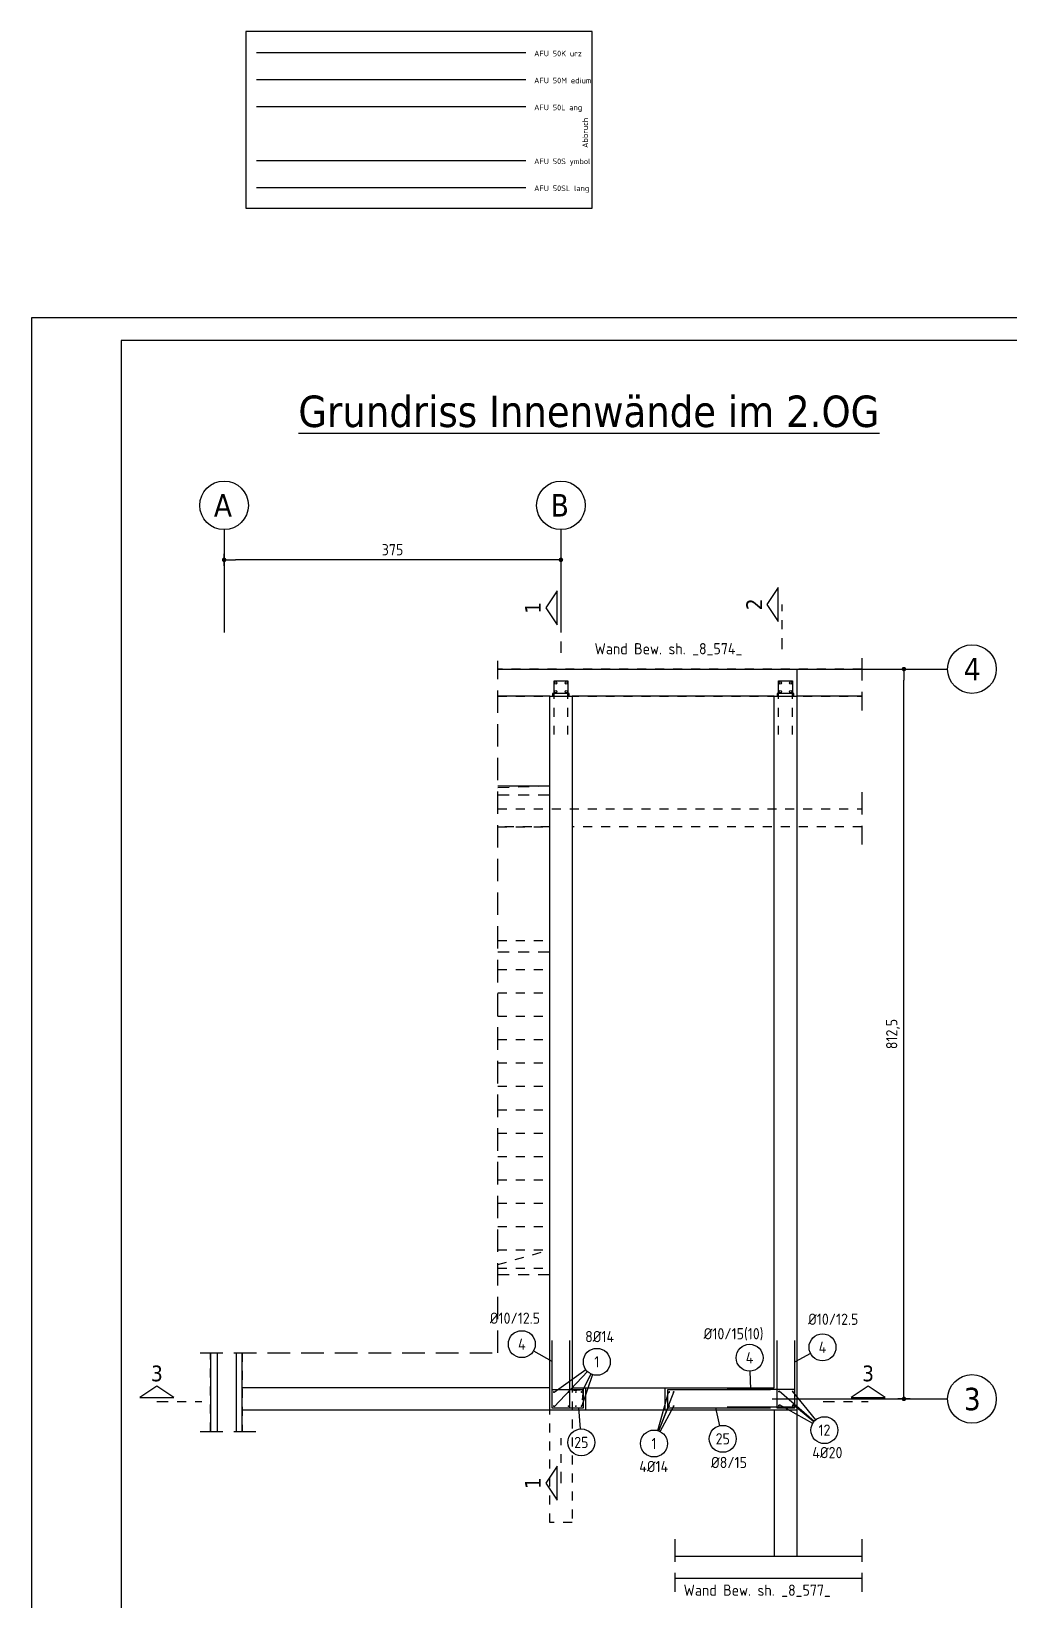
# Model space of a CAD drawing. Extents: x 0 to 74.3, y 0 to 33.4.
# Drawn here: x 0 to 10.88, y 15.43 to 32.89 of the extents above; entities that cross this region are included whole.
import ezdxf
from ezdxf.enums import TextEntityAlignment as Align

# ---------------------------------------------------------------- set-up
doc = ezdxf.new("R2010")
doc.units = 0
doc.header["$LTSCALE"] = 0.5
for name, pattern in [('AUSGEZOGEN', [1000.01, 1000, 0.01]), ('DASHDOTSMALL', [1.05, 0.5, -0.25, 0.05, -0.25]), ('DASHED', [0.75, 0.5, -0.25]), ('DOT', [0.175, 0.05, -0.125]), ('HIDDEN', [0.375, 0.25, -0.125]), ('HIDDEN2', [0.187, 0.125, -0.062]), ('STRICHPUNKT2', [0.55, 0.25, -0.125, 0.05, -0.125]), ('VERDECKT', [0.375, 0.25, -0.125])]:
    doc.linetypes.add(name, pattern=pattern)
for name, color, linetype in [('ACHSEN', 7, 'Continuous'), ('AFU', 7, 'Continuous'), ('BETON', 7, 'Continuous'), ('Brüstung DG', 7, 'Continuous'), ('DG', 7, 'Continuous'), ('DRUEBER', 7, 'Continuous'), ('HBT', 7, 'Continuous'), ('HILFE', 7, 'Continuous'), ('MASSE', 7, 'Continuous'), ('OBJEKT', 7, 'Continuous'), ('RAHMEN', 7, 'Continuous'), ('RND', 7, 'Continuous'), ('RND-1', 7, 'Continuous'), ('SCHNITTE', 7, 'Continuous'), ('SFP_Achsen', 7, 'Continuous'), ('TEXT', 7, 'Continuous'), ('VERDECKT', 7, 'Continuous')]:
    doc.layers.add(name, color=color, linetype=linetype)
doc.styles.add('helv', font='tahoma.ttf')
doc.styles.add('txt', font='isocp.shx')
doc.linetypes.add('ABBRUCH', pattern='A,0.15,-0.15,["x",Standard,S=0.07,R=0,X=-0.1,Y=-0.0238],-0.005', length=0.305)
doc.linetypes.add('AFU_50K', pattern='A,0.15,["/",Standard,S=0.2,R=0,X=-0.01,Y=-0.1],0.07,["/",Standard,S=0.2,R=0,X=-0.01,Y=-0.1],0.15', length=0.37)
doc.linetypes.add('AFU_50L', pattern='A,0.75,["/",Standard,S=0.2,R=0,X=-0.01,Y=-0.1],0.07,["/",Standard,S=0.2,R=0,X=-0.01,Y=-0.1],0.75', length=1.57)
doc.linetypes.add('AFU_50M', pattern='A,0.45,["/",Standard,S=0.2,R=0,X=-0.01,Y=-0.1],0.07,["/",Standard,S=0.2,R=0,X=-0.01,Y=-0.1],0.45', length=0.97)
doc.linetypes.add('AFU_50S', pattern='A,0,-0.15,["/",Standard,S=0.2,R=0,X=-0.01,Y=-0.1],0,-0.07,["/",Standard,S=0.2,R=0,X=-0.01,Y=-0.1],-0.15', length=0.37)
doc.linetypes.add('AFU_50SL', pattern='A,0,-0.75,["/",Standard,S=0.2,R=0,X=-0.01,Y=-0.1],0,-0.07,["/",Standard,S=0.2,R=0,X=-0.01,Y=-0.1],-0.75', length=1.57)
doc.dimstyles.new('DOT_I', dxfattribs={"dimscale": 0.5, "dimtxt": 0.25, "dimasz": 0.25, "dimexe": 0.1, "dimexo": 0.3, "dimgap": 0.1, "dimtad": 1, "dimdec": 3, "dimzin": 3, "dimtxsty": 'txt', "dimblk": 'DOT', "dimblk1": 'DOT', "dimblk2": 'DOT', "dimsah": 1, "dimcen": 0.1, "dimse1": 1, "dimse2": 1, "dimazin": 0, "dimtfac": 1, "dimtdec": 4, "dimtix": 1, "dimtmove": 2, "dimatfit": 3, "dimfxl": 0, "dimtvp": 1, "dimtolj": 1, "dimtzin": 0, "dimarcsym": 0})

# ---------------------------------------------------------------- blocks, each defined once
blk = doc.blocks.new('A1-35-0')
at = {"layer": 'RAHMEN'}
for p, q in [((118.9, 59.4), (0, 59.4)), ((0, 59.4), (0, 0))]:
    blk.add_line(p, q, dxfattribs=at)
at = {"layer": 'RAHMEN', "color": 5}
for p, q in [((118.4, 58.9), (2, 58.9)), ((2, 58.9), (2, 0.5))]:
    blk.add_line(p, q, dxfattribs=at)
blk = doc.blocks.new('SCHN-2')
at = {"layer": 'SCHNITTE', "color": 6, "linetype": 'Continuous'}
blk.add_lwpolyline([(0.378, 0.088), (0, 0.34), (-0.378, 0.088)], close=True, dxfattribs=at)
at = {"layer": 'SCHNITTE', "color": 1, "linetype": 'DASHDOTSMALL', "style": 'helv'}
blk.add_attdef('SCHN-2', text='', height=0.35, dxfattribs=at).set_placement((0, 0.45), align=Align.CENTER)
blk = doc.blocks.new('RND_HIN')
at = {"layer": 'RND', "color": 7, "linetype": 'Continuous'}
blk.add_circle((0, 0), 0.3, dxfattribs=at)
at = {"layer": 'RND', "color": 7, "linetype": 'Continuous', "style": 'txt'}
blk.add_attdef('POSI', text='', height=0.25, dxfattribs=at).set_placement((0, 0), align=Align.MIDDLE)
blk = doc.blocks.new('DOT')
at = {"layer": 'MASSE', "color": 7, "linetype": 'Continuous'}
for p, q in [((0, 0), (-1, 0)), ((0, 0.54), (0, -0.54))]:
    blk.add_line(p, q, dxfattribs=at)
at = {"layer": 'MASSE', "color": 7, "linetype": 'Continuous', "const_width": 0.2}
blk.add_lwpolyline([(-0.1, 0, 1), (0.1, 0, 1)], format="xyb", close=True, dxfattribs=at)
blk = doc.blocks.new('*D31')
at = {"layer": 'Defpoints', "color": 0, "linetype": 'AUSGEZOGEN', "transparency": 16777216}
for p in [(2.146, 27.007), (2.146, 27.007), (5.896, 27.007)]:
    blk.add_point(p, dxfattribs=at)
at = {"layer": 'MASSE', "color": 0, "linetype": 'AUSGEZOGEN', "lineweight": -2, "transparency": 16777216}
blk.add_line((5.771, 27.007), (2.271, 27.007), dxfattribs=at)
at = {"layer": 'MASSE', "color": 0, "linetype": 'AUSGEZOGEN', "lineweight": -2, "transparency": 16777216, "xscale": 0.125, "yscale": 0.125, "zscale": 0.125, "rotation": 180}
blk.add_blockref('DOT', (2.146, 27.007), dxfattribs=at)
at = {"layer": 'MASSE', "color": 0, "linetype": 'AUSGEZOGEN', "lineweight": -2, "transparency": 16777216, "xscale": 0.125, "yscale": 0.125, "zscale": 0.125}
blk.add_blockref('DOT', (5.896, 27.007), dxfattribs=at)
at = {"layer": 'MASSE', "color": 0, "linetype": 'AUSGEZOGEN', "transparency": 16777216, "insert": (4.021, 27.12), "char_height": 0.125, "attachment_point": 5, "style": 'txt'}
blk.add_mtext('\\A1;375', dxfattribs=at)
blk = doc.blocks.new('*D32')
at = {"layer": 'Defpoints', "color": 0, "linetype": 'AUSGEZOGEN', "transparency": 16777216}
for p in [(9.715, 25.791), (9.715, 25.791), (9.715, 17.666)]:
    blk.add_point(p, dxfattribs=at)
at = {"layer": 'MASSE', "color": 0, "linetype": 'AUSGEZOGEN', "lineweight": -2, "transparency": 16777216}
blk.add_line((9.715, 17.791), (9.715, 25.666), dxfattribs=at)
at = {"layer": 'MASSE', "color": 0, "linetype": 'AUSGEZOGEN', "lineweight": -2, "transparency": 16777216, "xscale": 0.125, "yscale": 0.125, "zscale": 0.125}
for p, rotation in [((9.715, 25.791), 90), ((9.715, 17.666), 270)]:
    blk.add_blockref('DOT', p, dxfattribs=dict(at, rotation=rotation))
at = {"layer": 'MASSE', "color": 0, "linetype": 'AUSGEZOGEN', "transparency": 16777216, "insert": (9.593, 21.728), "char_height": 0.125, "attachment_point": 5, "rotation": 90, "style": 'txt'}
blk.add_mtext('\\A1;812,5', dxfattribs=at)

msp = doc.modelspace()

# ---------------------------------------------------------------- linework, layer by layer
at = {"layer": 'ACHSEN', "color": 140, "linetype": 'AUSGEZOGEN'}
for p, q in [((2.146, 27.3431), (2.146, 26.1975)), ((5.896, 27.3431), (5.896, 26.1975)), ((8.2492, 25.7909), (10.2016, 25.7909)), ((8.2492, 17.6659), (10.2016, 17.6659))]:
    msp.add_line(p, q, dxfattribs=at)
at = {"layer": 'AFU', "color": 8, "linetype": 'AFU_50K'}
for p, q in [((5.5062, 32.6499), (2.5062, 32.6499)), ((5.771, 25.4909), (6.021, 25.4909)), ((8.271, 25.4909), (8.521, 25.4909))]:
    msp.add_line(p, q, dxfattribs=at)
at = {"layer": 'AFU', "color": 8, "linetype": 'AFU_50M'}
msp.add_line((5.5062, 32.3499), (2.5062, 32.3499), dxfattribs=at)
at = {"layer": 'AFU', "color": 8, "linetype": 'AFU_50L'}
msp.add_line((5.5062, 32.0499), (2.5062, 32.0499), dxfattribs=at)
at = {"layer": 'AFU', "color": 8, "linetype": 'AFU_50S'}
msp.add_line((5.5062, 31.4499), (2.5062, 31.4499), dxfattribs=at)
at = {"layer": 'AFU', "color": 8, "linetype": 'AFU_50SL'}
msp.add_line((5.5062, 31.1499), (2.5062, 31.1499), dxfattribs=at)
at = {"layer": 'AFU', "color": 8, "linetype": 'ABBRUCH'}
msp.add_lwpolyline([(2.3877, 30.9238), (6.2422, 30.9238), (6.2422, 32.8905), (2.3877, 32.8905)], close=True, dxfattribs=at)
at = {"layer": 'BETON', "color": 6, "linetype": 'AUSGEZOGEN', "lineweight": -2}
for p, q in [((5.1941, 25.7909), (8.521, 25.7909)), ((8.521, 25.7909), (8.521, 17.5409)), ((5.771, 25.4909), (5.1941, 25.4909)), ((5.771, 17.5409), (5.771, 25.4909)), ((8.271, 25.4909), (6.021, 25.4909)), ((6.021, 25.4909), (6.021, 17.7909)), ((8.271, 17.7909), (8.271, 25.4909)), ((1.996, 18.1785), (1.996, 17.3047)), ((2.071, 17.3047), (2.071, 18.1785)), ((2.281, 18.1785), (2.281, 17.3047)), ((2.346, 17.3047), (2.346, 18.1785)), ((6.021, 17.7909), (6.171, 17.7909)), ((6.171, 17.7909), (6.171, 17.5409)), ((7.056, 17.5409), (7.056, 17.7909)), ((7.056, 17.7909), (8.271, 17.7909)), ((6.171, 17.5409), (5.771, 17.5409)), ((8.521, 17.5409), (7.056, 17.5409)), ((7.1626, 15.9159), (9.245, 15.9159)), ((9.245, 15.6659), (7.1626, 15.6659))]:
    msp.add_line(p, q, dxfattribs=at)
at = {"layer": 'Brüstung DG', "color": 102, "linetype": 'DOT'}
for p, q in [((9.245, 25.7909), (5.1941, 25.7909)), ((5.1941, 25.4909), (9.245, 25.4909))]:
    msp.add_line(p, q, dxfattribs=at)
at = {"layer": 'DG', "color": 7, "linetype": 'DOT', "lineweight": -2}
for p, q in [((5.1941, 24.2359), (9.245, 24.2359)), ((5.771, 24.0359), (5.1941, 24.0359)), ((5.771, 16.2909), (5.771, 24.0359)), ((9.245, 24.0359), (6.021, 24.0359)), ((6.021, 24.0359), (6.021, 16.2909)), ((2.071, 17.3047), (2.071, 18.1785)), ((2.281, 18.1785), (2.281, 17.3047)), ((2.346, 18.1785), (2.346, 17.3047)), ((6.021, 16.2909), (5.771, 16.2909))]:
    msp.add_line(p, q, dxfattribs=at)
msp.add_lwpolyline([(1.996, 17.3047), (1.996, 18.1785)], dxfattribs=at)
at = {"layer": 'DRUEBER', "color": 7, "linetype": 'DOT'}
for p, q in [((5.1941, 22.7709), (5.771, 22.7709)), ((5.1941, 22.4459), (5.771, 22.4459)), ((5.1941, 22.1859), (5.771, 22.1859)), ((5.1941, 21.9259), (5.771, 21.9259)), ((5.1941, 21.6659), (5.771, 21.6659)), ((5.1941, 21.4059), (5.771, 21.4059)), ((5.1941, 21.1459), (5.771, 21.1459)), ((5.1941, 20.8859), (5.771, 20.8859)), ((5.1941, 20.6259), (5.771, 20.6259)), ((5.1941, 20.3659), (5.771, 20.3659)), ((5.1941, 20.1059), (5.771, 20.1059)), ((5.1941, 19.8459), (5.771, 19.8459)), ((5.1941, 19.5859), (5.771, 19.5859)), ((5.1941, 19.1628), (5.771, 19.3259)), ((5.1941, 19.3259), (5.771, 19.3259)), ((5.1941, 19.1209), (5.771, 19.1209))]:
    msp.add_line(p, q, dxfattribs=at)
at = {"layer": 'HBT', "color": 102, "linetype": 'AUSGEZOGEN'}
for points in [[(5.989, 25.4909), (5.989, 25.5209), (5.803, 25.5209), (5.803, 25.4909)], [(8.489, 25.4909), (8.489, 25.5209), (8.303, 25.5209), (8.303, 25.4909)]]:
    msp.add_lwpolyline(points, dxfattribs=at)
at = {"layer": 'HBT', "color": 7, "linetype": 'AUSGEZOGEN'}
for points in [[(5.819, 25.5209), (5.819, 25.6609), (5.973, 25.6609), (5.973, 25.5209)], [(8.319, 25.5209), (8.319, 25.6609), (8.473, 25.6609), (8.473, 25.5209)]]:
    msp.add_lwpolyline(points, dxfattribs=at)
at = {"layer": 'HBT', "color": 7, "linetype": 'HIDDEN2'}
for points in [[(5.819, 25.0609), (5.819, 25.4909), (5.819, 25.5209)], [(5.973, 25.0609), (5.973, 25.4909), (5.973, 25.5209)], [(8.319, 25.0609), (8.319, 25.4909), (8.319, 25.5209)], [(8.473, 25.0609), (8.473, 25.4909), (8.473, 25.5209)]]:
    msp.add_lwpolyline(points, dxfattribs=at)
at = {"layer": 'HILFE', "color": 102, "linetype": 'DASHED'}
for p, q in [((5.1941, 18.1785), (5.1941, 25.884)), ((9.245, 25.9129), (9.245, 25.3287)), ((9.245, 24.4219), (9.245, 23.8377)), ((1.88, 18.1785), (5.1941, 18.1785)), ((1.88, 17.3047), (2.498, 17.3047)), ((7.1626, 16.1033), (7.1626, 15.5191)), ((9.245, 16.1033), (9.245, 15.5191))]:
    msp.add_line(p, q, dxfattribs=at)
at = {"layer": 'OBJEKT', "color": 7, "linetype": 'AUSGEZOGEN'}
for p, q in [((8.521, 25.7909), (9.245, 25.7909)), ((9.245, 25.4909), (8.521, 25.4909)), ((5.1941, 24.4909), (5.771, 24.4909)), ((5.771, 17.7909), (2.346, 17.7909)), ((6.171, 17.7909), (7.056, 17.7909)), ((5.771, 17.5409), (2.346, 17.5409)), ((7.056, 17.5409), (6.171, 17.5409)), ((8.271, 17.5409), (8.271, 15.9159)), ((8.521, 17.5409), (8.521, 15.9159))]:
    msp.add_line(p, q, dxfattribs=at)
at = {"layer": 'OBJEKT', "color": 7, "linetype": 'HIDDEN2'}
msp.add_line((5.1941, 24.0359), (5.771, 24.0359), dxfattribs=at)
at = {"layer": 'RND', "color": 102, "linetype": 'AUSGEZOGEN'}
for p, q in [((5.5911, 18.2019), (5.796, 18.0866)), ((8.6759, 18.17), (8.5033, 18.0777)), ((6.1738, 17.9912), (5.8211, 17.7368)), ((6.1923, 17.97), (5.8211, 17.5784)), ((6.2475, 17.9368), (6.1299, 17.5886)), ((6.2295, 17.9442), (6.134, 17.749)), ((8.0006, 17.9741), (8.0069, 17.7739)), ((6.9732, 17.3134), (7.0979, 17.7505)), ((6.9862, 17.3091), (7.1574, 17.7505)), ((8.7162, 17.416), (8.3266, 17.7518)), ((8.7348, 17.4341), (8.4742, 17.7518)), ((6.1126, 17.3311), (6.0957, 17.5659)), ((6.9868, 17.3088), (7.0936, 17.5806)), ((7.0023, 17.3017), (7.1531, 17.5863)), ((7.6648, 17.3677), (7.62, 17.5659)), ((8.6991, 17.3916), (8.3288, 17.5998)), ((8.7132, 17.4124), (8.4787, 17.602))]:
    msp.add_line(p, q, dxfattribs=at)
at = {"layer": 'RND', "color": 1, "linetype": 'AUSGEZOGEN'}
for points in [[(5.796, 18.3159), (5.796, 17.5659), (5.996, 17.5659), (5.996, 18.3159)], [(8.3003, 18.3159), (8.3003, 17.5659), (8.5003, 17.5659), (8.5003, 18.3159)], [(8.231, 17.7659), (7.081, 17.7659), (7.081, 17.5659), (8.231, 17.5659)], [(7.746, 17.7739), (8.496, 17.7739), (8.496, 17.5739), (7.746, 17.5739)]]:
    msp.add_lwpolyline(points, dxfattribs=at)
at = {"layer": 'RND', "color": 7, "linetype": 'AUSGEZOGEN', "const_width": 0.01}
for points in [[(5.8115, 17.7426, 1), (5.8215, 17.7426, 1)], [(5.9756, 17.7426, 1), (5.9856, 17.7426, 1)], [(6.0576, 17.7426, 1), (6.0676, 17.7426, 1)], [(6.1206, 17.7426, 1), (6.1306, 17.7426, 1)], [(7.0966, 17.7426, 1), (7.1066, 17.7426, 1)], [(7.1463, 17.7426, 1), (7.1563, 17.7426, 1)], [(8.3176, 17.7491, 1), (8.3276, 17.7491, 1)], [(8.4714, 17.7491, 1), (8.4814, 17.7491, 1)], [(5.8115, 17.5862, 1), (5.8215, 17.5862, 1)], [(5.9756, 17.5862, 1), (5.9856, 17.5862, 1)], [(6.0576, 17.5862, 1), (6.0676, 17.5862, 1)], [(6.1206, 17.5862, 1), (6.1306, 17.5862, 1)], [(7.0966, 17.5862, 1), (7.1066, 17.5862, 1)], [(7.1463, 17.5862, 1), (7.1563, 17.5862, 1)], [(8.3176, 17.5927, 1), (8.3276, 17.5927, 1)], [(8.4714, 17.5927, 1), (8.4814, 17.5927, 1)]]:
    msp.add_lwpolyline(points, format="xyb", close=True, dxfattribs=at)
at = {"layer": 'RND', "color": 7, "linetype": 'AUSGEZOGEN'}
for centre in [(5.8384, 25.6367), (5.8384, 25.5387), (5.955, 25.6367), (5.955, 25.5387), (8.3384, 25.6367), (8.3384, 25.5387), (8.455, 25.6367), (8.455, 25.5387)]:
    msp.add_circle(centre, 0.0125, dxfattribs=at)
at = {"layer": 'RND-1', "color": 1, "linetype": 'AUSGEZOGEN'}
msp.add_lwpolyline([(6.1364, 17.6563), (6.146, 17.7659), (5.796, 17.7659), (5.796, 17.5659), (6.146, 17.5659), (6.146, 17.7659), (6.0364, 17.7563)], dxfattribs=at)
at = {"layer": 'SCHNITTE', "color": 6, "linetype": 'STRICHPUNKT2'}
for p, q in [((5.8967, 25.9732), (5.8967, 26.4732)), ((8.3596, 26.0115), (8.3596, 26.5115)), ((1.3978, 17.6371), (1.8978, 17.6371)), ((8.8156, 17.6371), (9.3156, 17.6371)), ((5.8967, 16.7274), (5.8967, 17.2274))]:
    msp.add_line(p, q, dxfattribs=at)
at = {"layer": 'SFP_Achsen', "color": 7, "linetype": 'AUSGEZOGEN'}
for centre in [(2.146, 27.6136), (5.896, 27.6136), (10.4721, 25.7909), (10.4721, 17.6659)]:
    msp.add_circle(centre, 0.2705, dxfattribs=at)
at = {"layer": 'VERDECKT', "color": 7, "linetype": 'HIDDEN'}
for p, q in [((5.1941, 24.474), (5.771, 24.4909)), ((5.1941, 22.642), (5.771, 22.642)), ((5.1941, 19.0511), (5.771, 19.0511))]:
    msp.add_line(p, q, dxfattribs=at)
at = {"layer": 'VERDECKT', "color": 7, "linetype": 'VERDECKT'}
msp.add_line((5.1941, 24.3909), (5.771, 24.3909), dxfattribs=at)

# ---------------------------------------------------------------- block references
at = {"layer": 'RAHMEN', "color": 7, "linetype": 'AUSGEZOGEN', "xscale": 0.5, "yscale": 0.5, "zscale": 0.5}
msp.add_blockref('A1-35-0', (0, 0), dxfattribs=at)
at = {"layer": 'RND', "color": 7, "linetype": 'AUSGEZOGEN', "xscale": 0.5, "yscale": 0.5, "zscale": 0.5}
for p, values in [((5.4604, 18.2756), {'POSI': '4'}), ((8.8082, 18.2407), {'POSI': '4'}), ((6.2955, 18.0789), {'POSI': '1'}), ((7.9959, 18.124), {'POSI': '4'}), ((8.8299, 17.3181), {'POSI': '12'}), ((6.1233, 17.1815), {'POSI': '25'}), ((6.932, 17.1692), {'POSI': '1'}), ((7.6979, 17.2214), {'POSI': '25'})]:
    msp.add_blockref('RND_HIN', p, dxfattribs=at).add_auto_attribs(values)
at = {"layer": 'SCHNITTE', "color": 6, "linetype": 'STRICHPUNKT2', "xscale": 0.5, "yscale": 0.5, "zscale": 0.5, "rotation": 90}
for p, values in [((5.8967, 26.4732), {'SCHN-2': '1'}), ((8.3596, 26.5115), {'SCHN-2': '2'}), ((5.8967, 16.7274), {'SCHN-2': '1'})]:
    msp.add_blockref('SCHN-2', p, dxfattribs=at).add_auto_attribs(values)
at = {"layer": 'SCHNITTE', "color": 6, "linetype": 'STRICHPUNKT2', "xscale": 0.5, "yscale": 0.5, "zscale": 0.5}
for p in [(1.3978, 17.6371), (9.3156, 17.6371)]:
    msp.add_blockref('SCHN-2', p, dxfattribs=at).add_auto_attribs({'SCHN-2': '3'})

# ---------------------------------------------------------------- texts
at = {"layer": 'AFU', "color": 8, "linetype": 'AFU_50K', "style": 'txt'}
msp.add_text('AFU 50K urz', height=0.0625, dxfattribs=at).set_placement((5.5974, 32.6123))
at = {"layer": 'AFU', "color": 8, "linetype": 'AFU_50M', "style": 'txt'}
msp.add_text('AFU 50M edium', height=0.0625, dxfattribs=at).set_placement((5.5974, 32.3123))
at = {"layer": 'AFU', "color": 8, "linetype": 'AFU_50L', "style": 'txt'}
msp.add_text('AFU 50L ang', height=0.0625, dxfattribs=at).set_placement((5.5974, 32.0123))
at = {"layer": 'AFU', "color": 8, "linetype": 'ABBRUCH', "style": 'txt'}
msp.add_text('Abbruch', height=0.0625, rotation=90, dxfattribs=at).set_placement((6.197, 31.5932))
at = {"layer": 'AFU', "color": 8, "linetype": 'AFU_50S', "style": 'txt'}
msp.add_text('AFU 50S ymbol', height=0.0625, dxfattribs=at).set_placement((5.5974, 31.4123))
at = {"layer": 'AFU', "color": 8, "linetype": 'AFU_50SL', "style": 'txt'}
msp.add_text('AFU 50SL lang', height=0.0625, dxfattribs=at).set_placement((5.5974, 31.1123))
at = {"layer": 'SFP_Achsen', "color": 6, "linetype": 'AUSGEZOGEN', "style": 'helv'}
for s, p in [('A', (2.0319, 27.4892)), ('B', (5.7819, 27.4892)), ('4', (10.3815, 25.6646)), ('3', (10.3815, 17.5396))]:
    msp.add_text(s, height=0.25, dxfattribs=at).set_placement(p)
at = {"layer": 'TEXT', "color": 5, "linetype": 'AUSGEZOGEN', "style": 'helv'}
msp.add_text('%%UGrundriss Innenwände im 2.OG%%U ', height=0.35, dxfattribs=at).set_placement((2.9727, 28.4859))
at = {"layer": 'TEXT', "color": 7, "linetype": 'AUSGEZOGEN', "style": 'txt'}
for s, p in [('Wand Bew. sh. _8_574_', (6.2705, 25.955)), ('%%C10/12.5', (5.1041, 18.5019)), ('%%C10/12.5', (8.6478, 18.4903)), ('8%%C14', (6.1654, 18.2972)), ('%%C10/15(10)', (7.4847, 18.3291)), ('4%%C20', (8.6946, 17.0056)), ('4%%C14', (6.7679, 16.851)), ('%%C8/15', (7.5664, 16.8959)), ('Wand Bew. sh. _8_577_', (7.262, 15.4739))]:
    msp.add_text(s, height=0.125, dxfattribs=at).set_placement(p)

# ---------------------------------------------------------------- dimensions: what is measured, and where the dimension line sits
at = {"layer": 'MASSE', "color": 7, "linetype": 'AUSGEZOGEN'}
dim = msp.add_linear_dim(base=(2.146, 27.0074), p1=(5.896, 27.0074), p2=(2.146, 27.0074), dimstyle='DOT_I', override={"dimdec": 0, "dimlfac": 100}, dxfattribs=at)
dim.commit()
dim.dimension.update_dxf_attribs({"geometry": '*D31', "text_midpoint": (4.021, 27.1199)})
dim = msp.add_linear_dim(base=(9.7152, 25.7909), p1=(9.7152, 17.6659), p2=(9.7152, 25.7909), angle=90, dimstyle='DOT_I', override={"dimdec": 1, "dimlfac": 100}, dxfattribs=at)
dim.commit()
dim.dimension.update_dxf_attribs({"geometry": '*D32', "text_midpoint": (9.5933, 21.7284)})

doc.saveas('drawing.dxf')
